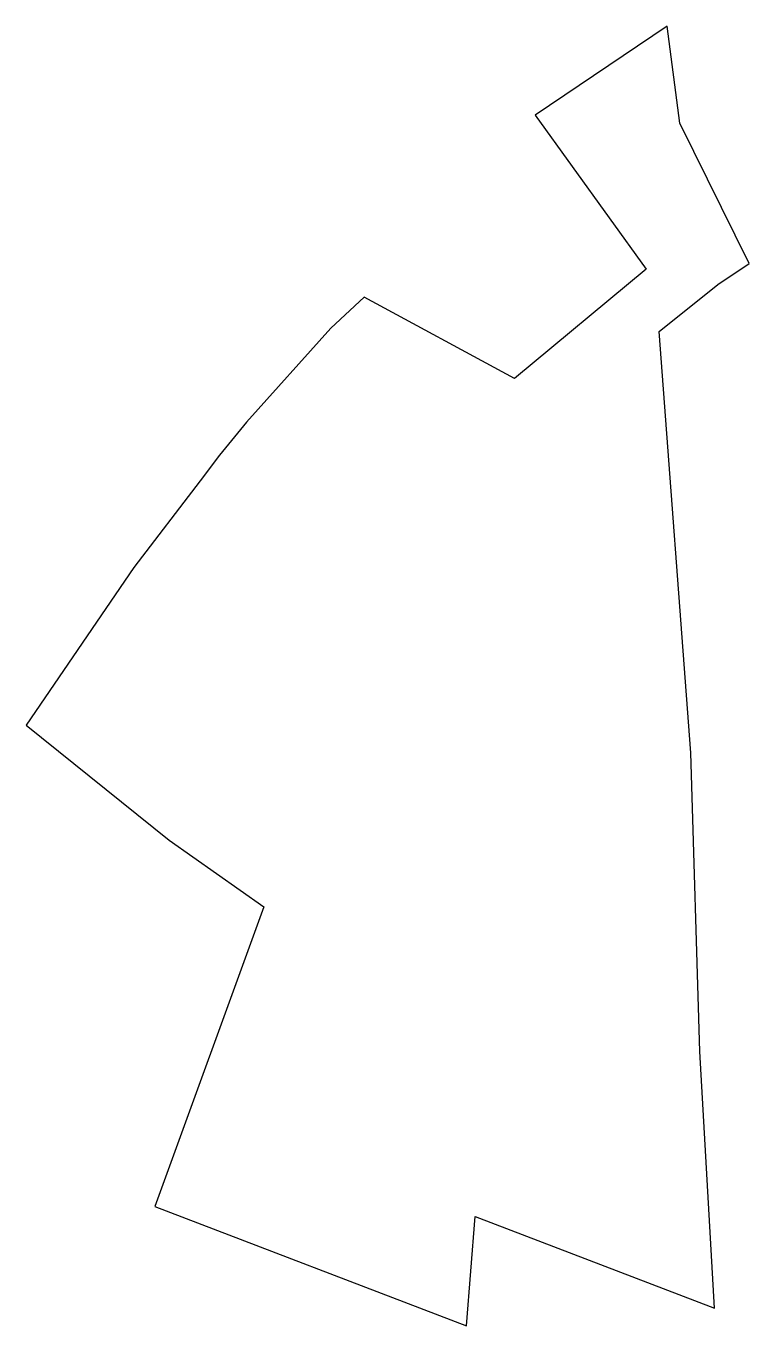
# Model space of a CAD drawing. Header units: inches. Extents: x 626165 to 626234, y 1342992 to 1343117.
import ezdxf

# ---------------------------------------------------------------- set-up
doc = ezdxf.new("R2010")
doc.units = ezdxf.units.IN
doc.header["$MEASUREMENT"] = 0

msp = doc.modelspace()

# ---------------------------------------------------------------- linework, layer by layer
at = {"color": 7, "lineweight": 30, "ltscale": 0.5, "flags": 128}
msp.add_lwpolyline([(626226.32, 1343116.98), (626213.69, 1343108.43), (626224.31, 1343093.67), (626211.71, 1343083.2), (626197.27, 1343090.99), (626194.08, 1343088.01), (626186.01, 1343079.02), (626183.42, 1343075.84), (626181.57, 1343073.37), (626181.57, 1343073.37), (626175.19, 1343065.07), (626164.87, 1343049.96), (626178.58, 1343038.94), (626187.67, 1343032.56), (626177.21, 1343003.81), (626207.1, 1342992.37), (626207.94, 1343002.87), (626230.88, 1342994.07), (626229.48, 1343018.67), (626228.59, 1343047.3), (626225.56, 1343087.7), (626231.2, 1343092.21), (626234.18, 1343094.22), (626227.54, 1343107.66), (626227.54, 1343107.66), (626226.32, 1343116.98)], dxfattribs=at)

doc.saveas('drawing.dxf')
